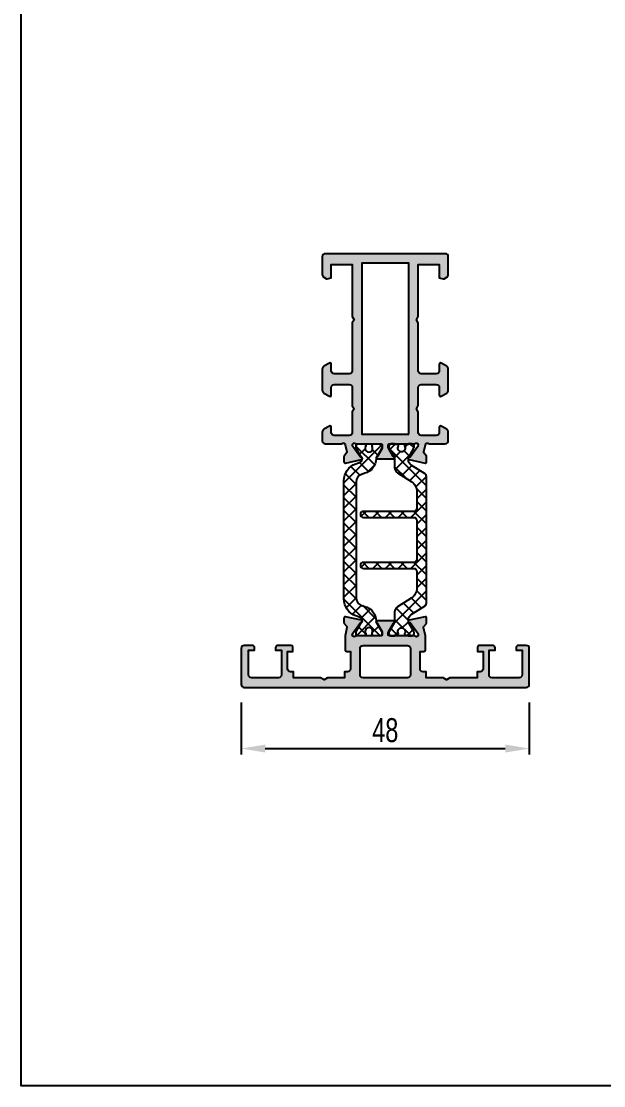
# Model space of a CAD drawing. Header units: millimetres. Extents: x -157 to 4988, y 4688 to 7765.
# Drawn here: x 2333.8 to 2430.9, y 5348.6 to 5526.1 of the extents above; entities that cross this region are included whole.
import ezdxf

# ---------------------------------------------------------------- set-up
doc = ezdxf.new("R2010")
doc.units = ezdxf.units.MM
doc.header["$LTSCALE"] = 0.2
for name, color, linetype in [('REYNAERS', 7, 'Continuous'), ('RI-DIMENSION', 7, 'Continuous'), ('RI-HATCH-P', 7, 'Continuous'), ('RI-HATCH-PI', 4, 'Continuous'), ('RI-PROFILE', 7, 'Continuous')]:
    doc.layers.add(name, color=color, linetype=linetype)
doc.styles.add('T7', font='arial.ttf', dxfattribs={"width": 0.7})
doc.dimstyles.new('SCHAAL1OP1', dxfattribs={"dimscale": 0, "dimtxt": 2, "dimasz": 2, "dimexe": 0.5, "dimexo": 1.5, "dimgap": 0.5, "dimtad": 1, "dimdec": 1, "dimzin": 9, "dimdsep": 46, "dimtxsty": 'T7', "dimcen": 2.5, "dimclrd": 256, "dimclre": 256, "dimclrt": 256, "dimadec": 1, "dimazin": 2, "dimtfac": 1, "dimtdec": 1, "dimtmove": 0, "dimatfit": 3, "dimfxl": 1, "dimtolj": 1, "dimtzin": 9, "dimlwd": -1, "dimlwe": -1, "dimarcsym": 0})

# ---------------------------------------------------------------- blocks, each defined once
blk = doc.blocks.new('0000868R')
at = {"layer": 'RI-HATCH-PI'}
h = blk.add_hatch(dxfattribs=at)
h.set_pattern_fill('_USER', color=256, scale=1.5, angle=45, style=0, double=1, pattern_type=0)
h.set_pattern_definition([(45, (-42.09515143727123, -124.3601148379411), (-1.060660171779821, 1.060660171779821), []), (135, (-42.09515143727123, -124.3601148379411), (-1.060660171779821, -1.060660171779821), [])])
edge = h.paths.add_edge_path()
edge.add_arc((4.183202925604512, 12.75330212208414), 0.5000000000000071, -89.99999999999602, 0, ccw=False)
edge.add_line((4.183202925604547, 12.25330212208414), (-4.224997074396171, 12.25330212208365))
edge.add_arc((-4.22499707439615, 11.75330212208365), 0.5, 90.00000000000244, 270.0000000000024)
edge.add_line((-4.224997074396128, 11.25330212208365), (4.18320292560459, 11.25330212208408))
edge.add_arc((4.183202925604633, 10.75330212208408), 0.4999999999999892, 0, 90.00000000000489, ccw=False)
edge.add_line((4.683202925604618, 10.75330212208408), (4.683202925604476, 7.951241797368738))
edge.add_arc((2.683202925604476, 7.951241797368823), 2, 301.99999999999886, 359.99999999999756, ccw=False)
edge.add_line((3.743041454070848, 6.255145605055958), (1.445083661371115, 4.819222208416761))
edge.add_arc((1.975002925604329, 3.971174112260314), 1.000000000000022, 121.9999999999998, 180)
edge.add_line((0.9750029256043078, 3.971174112260314), (0.9750029256042865, 2.385832991437269))
edge.add_arc((0.675002925604339, 2.385832991437283), 0.2999999999999474, 330.00000000000256, 359.9999999999973, ccw=False)
edge.add_line((0.9348105467396337, 2.23583299143732), (0.05179784484751337, 0.7064101280312514))
edge.add_arc((0.2250029256044002, 0.6064101280312428), 0.2000000000000028, 149.9999999999977, 179.9999999999959)
edge.add_line((0.02500292560439732, 0.606410128031257), (0.02500292560443285, 0.3999999665174983))
edge.add_arc((0.4250029256044101, 0.3999999665174983), 0.3999999999999773, 180, 270.0000000000061)
edge.add_line((0.4250029256044527, -3.348247901158174e-08), (0.9250029256043533, -3.34824363790176e-08))
edge.add_arc((0.9250029256044527, 0.09999996651755794), 0.09999999999999415, 269.999999999943, 360)
edge.add_line((1.025002925604447, 0.09999996651755794), (1.400002925604454, 0.09999996651755794))
edge.add_arc((1.400002925604426, 0.299999966517575), 0.2000000000000171, 270.0000000000081, 360.000000000004)
edge.add_line((1.600002925604443, 0.2999999665175892), (1.600002925604429, 0.4118062350558347))
edge.add_arc((1.400002925604333, 0.4118062350558489), 0.2000000000000952, 359.999999999996, 385.0078332346868)
edge.add_arc((2.125002925604406, 0.7499999665176489), 0.6000000000000065, 90.00000000000472, 205.0078332346888, ccw=False)
edge.add_arc((2.125002925604392, 0.7499999665176347), 0.6000000000000267, -25.00783323468329, 90.00000000000341, ccw=False)
edge.add_arc((2.850002925604464, 0.41180623505592), 0.2000000000000381, 154.9921667653191, 179.9999999999959)
edge.add_line((2.650002925604426, 0.4118062350559342), (2.65000292560444, 0.2999999665176603))
edge.add_arc((2.850002925604436, 0.2999999665176745), 0.1999999999999957, 180.0000000000041, 270.0000000000061)
edge.add_line((2.850002925604457, 0.09999996651767162), (3.225002925604457, 0.09999996651772847))
edge.add_arc((3.325002925604466, 0.09999996651772847), 0.1000000000000085, 180, 270)
edge.add_line((3.325002925604466, -3.348228005961573e-08), (3.825002925604466, -3.348228005961573e-08))
edge.add_arc((3.825002925604387, 0.399999966517754), 0.4000000000000377, 270.0000000000112, 360.000000000004)
edge.add_line((4.225002925604429, 0.3999999665177825), (4.225002925604414, 0.6064101280315555))
edge.add_arc((4.025002925604461, 0.606410128031527), 0.1999999999999531, 8.142219984548513e-12, 30.00000000001494)
edge.add_line((4.198208006361284, 0.7064101280315498), (3.315195304468972, 2.235832991437036))
edge.add_arc((3.575002925604245, 2.385832991437056), 0.299999999999962, 179.9999999999973, 210.0000000000088, ccw=False)
edge.add_line((3.275002925604284, 2.38583299143707), (3.275002925604255, 2.696263293918918))
edge.add_arc((4.275002925604234, 2.696263293918889), 0.9999999999999787, 121.99999999999889, 179.9999999999984, ccw=False)
edge.add_line((3.745083661371055, 3.544311390075308), (6.048162557721042, 4.983434807433582))
edge.add_arc((5.783202925604449, 5.407458855511777), 0.4999999999999914, 302.0000000000002, 360)
edge.add_line((6.283202925604442, 5.407458855511777), (6.283202925604684, 26.59235736146468))
edge.add_arc((5.783202925604698, 26.59235736146468), 0.4999999999999858, 0, 58.00000000000052)
edge.add_line((6.048162557721284, 27.01638140954287), (3.745083661371325, 28.45550482690115))
edge.add_arc((4.275002925604554, 29.30355292305757), 1.000000000000014, 179.9999999999984, 237.99999999999858, ccw=False)
edge.add_line((3.275002925604539, 29.30355292305759), (3.275002925604568, 29.61398322553944))
edge.add_arc((3.575002925604537, 29.61398322553941), 0.2999999999999687, 149.9999999999834, 179.9999999999946, ccw=False)
edge.add_line((3.31519530446927, 29.76398322553948), (3.625002925604633, 30.3005857659177))
edge.add_line((3.625002925604633, 30.3005857659177), (4.198208006361611, 31.29340608894498))
edge.add_arc((4.025002925604731, 31.39340608894497), 0.1999999999999959, 330.0000000000002, 360.0000000000081)
edge.add_line((4.225002925604727, 31.393406088945), (4.225002925604755, 31.59981625045876))
edge.add_arc((3.825002925604757, 31.59981625045873), 0.3999999999999986, 4.071109992273316e-12, 89.99999999999491)
edge.add_line((3.825002925604792, 31.99981625045874), (3.325002925604792, 31.99981625045879))
edge.add_arc((3.325002925604778, 31.89981625045883), 0.0999999999999801, 89.99999999999186, 180)
edge.add_line((3.225002925604798, 31.89981625045883), (2.850002925604784, 31.89981625045885))
edge.add_arc((2.850002925604763, 31.69981625045887), 0.1999999999999957, 89.99999999999389, 180)
edge.add_line((2.650002925604767, 31.69981625045887), (2.650002925604753, 31.58800998192061))
edge.add_arc((2.850002925604755, 31.58800998192064), 0.2000000000000028, 180.0000000000082, 205.0078332346852)
edge.add_arc((2.125002925604711, 31.24981625045893), 0.6000000000000263, -90.00000000000398, 25.007833234681925, ccw=False)
edge.add_arc((2.12500292560474, 31.24981625045891), 0.6000000000000046, 154.9921667653085, 269.99999999999324, ccw=False)
edge.add_arc((1.400002925604731, 31.58800998192069), 0.2000000000000239, 334.9921667653174, 360.0000000000081)
edge.add_line((1.600002925604755, 31.58800998192072), (1.60000292560477, 31.69981625045898))
edge.add_arc((1.400002925604774, 31.69981625045898), 0.1999999999999957, 0, 89.99999999999594)
edge.add_line((1.400002925604788, 31.89981625045897), (1.025002925604781, 31.89981625045903))
edge.add_arc((0.9250029256048364, 31.899816250459), 0.09999999999994458, 1.628443996910223e-11, 90.0000000000814)
edge.add_line((0.9250029256046943, 31.99981625045893), (0.4250029256047938, 31.99981625045905))
edge.add_arc((0.4250029256047299, 31.59981625045907), 0.3999999999999772, 89.99999999999085, 179.9999999999959)
edge.add_line((0.02500292560475259, 31.5998162504591), (0.02500292560472417, 31.39340608894534))
edge.add_arc((0.2250029256047767, 31.39340608894531), 0.2000000000000526, 179.9999999999919, 209.9999999999906)
edge.add_line((0.05179784484783312, 31.29340608894532), (0.9348105467399108, 29.76398322553922))
edge.add_arc((0.6750029256045664, 29.61398322553924), 0.3000000000000045, 0, 29.99999999999511, ccw=False)
edge.add_line((0.9750029256045707, 29.61398322553924), (0.9750029256045778, 28.02864210471614))
edge.add_arc((1.975002925604485, 28.02864210471617), 0.9999999999999076, 180.0000000000016, 238.0000000000021)
edge.add_line((1.445083661371363, 27.18059400855981), (3.743041454071033, 25.74467061192055))
edge.add_arc((2.683202925604618, 24.04857441960769), 2.000000000000013, -7.958078640513122e-13, 58.000000000000114, ccw=False)
edge.add_line((4.683202925604633, 24.04857441960766), (4.683202925604618, 21.24936269339801))
edge.add_arc((4.183202925604618, 21.24936269339801), 0.5, -89.99999999999682, 0, ccw=False)
edge.add_line((4.183202925604647, 20.74936269339801), (-4.224997074396086, 20.74936269339759))
edge.add_arc((-4.224997074396065, 20.24936269339759), 0.5, 90.00000000000244, 270.0000000000032)
edge.add_line((-4.224997074396036, 19.74936269339759), (4.183202925604675, 19.74936269339801))
edge.add_arc((4.183202925604711, 19.24936269339801), 0.4999999999999941, 0, 90.00000000000409, ccw=False)
edge.add_line((4.683202925604704, 19.24936269339801), (4.683202925604519, 12.75330212208414))
at = {"layer": 'RI-PROFILE'}
blk.add_lwpolyline([(4.683202925604519, 12.75330212208414, -0.4142135623730716), (4.183202925604547, 12.25330212208414), (-4.224997074396171, 12.25330212208365, 0.9999999999999963), (-4.224997074396128, 11.25330212208365), (4.18320292560459, 11.25330212208408, -0.4142135623731243), (4.683202925604618, 10.75330212208408), (4.683202925604476, 7.951241797368738, -0.2586175843558832), (3.743041454070848, 6.255145605055958), (1.445083661371115, 4.819222208416761, 0.2586175843558911), (0.9750029256043078, 3.971174112260314), (0.9750029256042865, 2.385832991437269, -0.1316524975873713), (0.9348105467396337, 2.23583299143732), (0.05179784484751337, 0.7064101280312514, 0.1316524975873879), (0.02500292560439732, 0.606410128031257), (0.02500292560443285, 0.3999999665174983, 0.4142135623731221), (0.4250029256044527, -3.348247901158174e-08), (0.9250029256043533, -3.34824363790176e-08, 0.4142135623733874), (1.025002925604447, 0.09999996651755794), (1.400002925604454, 0.09999996651755794, 0.4142135623730742), (1.600002925604443, 0.2999999665175892), (1.600002925604429, 0.4118062350558347, 0.109552400694139), (1.581252925604417, 0.4963546679213238, -0.5486632536580998), (2.125002925604356, 1.349999966517657, -0.5486632536581095), (2.668752925604423, 0.4963546679213522, 0.1095524006940769), (2.650002925604426, 0.4118062350559342), (2.65000292560444, 0.2999999665176603, 0.4142135623731159), (2.850002925604457, 0.09999996651767162), (3.225002925604457, 0.09999996651772847, 0.414213562373095), (3.325002925604466, -3.348228005961573e-08), (3.825002925604466, -3.348228005961573e-08, 0.4142135623730586), (4.225002925604429, 0.3999999665177825), (4.225002925604414, 0.6064101280315555, 0.1316524975874282), (4.198208006361284, 0.7064101280315498), (3.315195304468972, 2.235832991437036, -0.1316524975874454), (3.275002925604284, 2.38583299143707), (3.275002925604255, 2.696263293918918, -0.2586175843558879), (3.745083661371055, 3.544311390075308), (6.048162557721042, 4.983434807433582, 0.2586175843558874), (6.283202925604442, 5.407458855511777), (6.283202925604684, 26.59235736146468, 0.2586175843558911), (6.048162557721284, 27.01638140954287), (3.745083661371325, 28.45550482690115, -0.2586175843558903), (3.275002925604539, 29.30355292305759), (3.275002925604568, 29.61398322553944, -0.1316524975874453), (3.31519530446927, 29.76398322553948), (3.625002925604633, 30.3005857659177), (4.198208006361611, 31.29340608894498, 0.1316524975874282), (4.225002925604727, 31.393406088945), (4.225002925604755, 31.59981625045876, 0.4142135623730586), (3.825002925604792, 31.99981625045874), (3.325002925604792, 31.99981625045879, 0.414213562373095), (3.225002925604798, 31.89981625045883), (2.850002925604784, 31.89981625045885, 0.4142135623731159), (2.650002925604767, 31.69981625045887), (2.650002925604753, 31.58800998192061, 0.1095524006940769), (2.66875292560475, 31.5034615490552, -0.548663253658111), (2.125002925604669, 30.64981625045891, -0.5486632536580986), (1.581252925604758, 31.50346154905526, 0.109552400694139), (1.600002925604755, 31.58800998192072), (1.60000292560477, 31.69981625045898, 0.4142135623730742), (1.400002925604788, 31.89981625045897), (1.025002925604781, 31.89981625045903, 0.4142135623733874), (0.9250029256046943, 31.99981625045893), (0.4250029256047938, 31.99981625045905, 0.4142135623731211), (0.02500292560475259, 31.5998162504591), (0.02500292560472417, 31.39340608894534, 0.131652497587388), (0.05179784484783312, 31.29340608894532), (0.9348105467399108, 29.76398322553922, -0.1316524975873717), (0.9750029256045707, 29.61398322553924), (0.9750029256045778, 28.02864210471614, 0.258617584355891), (1.445083661371363, 27.18059400855981), (3.743041454071033, 25.74467061192055, -0.2586175843558948), (4.683202925604633, 24.04857441960766), (4.683202925604618, 21.24936269339801, -0.414213562373078), (4.183202925604647, 20.74936269339801), (-4.224997074396086, 20.74936269339759, 1.000000000000004), (-4.224997074396036, 19.74936269339759), (4.183202925604675, 19.74936269339801, -0.4142135623731186), (4.683202925604704, 19.24936269339801)], format="xyb", close=True, dxfattribs=at)
blk = doc.blocks.new('0000891L')
at = {"layer": 'RI-HATCH-PI'}
h = blk.add_hatch(dxfattribs=at)
h.set_pattern_fill('_U', color=256, scale=1.5, angle=45, style=0, double=1, pattern_type=0)
h.set_pattern_definition([(45, (-4.344103954132973, -122.700011714492), (-1.060660171779821, 1.060660171779821), []), (135, (-4.344103954132973, -122.700011714492), (-1.060660171779821, -1.060660171779821), [])])
edge = h.paths.add_edge_path()
edge.add_arc((-2.125002925604407, 0.7499999665176205), 0.6200015972902708, 327.8617234689021, 572.1366176866045)
edge.add_line((-2.6500092, 0.4201963999999947), (-2.650003000573364, 0.2446906980990491))
edge.add_arc((-2.850003000573349, 0.2446906980990349), 0.1999999999999849, -79.96529075587108, 3.979039320256561e-12, ccw=False)
edge.add_line((-2.815154053965714, 0.04775022252245265), (-3.085003000573402, 1.4210854715202e-14))
edge.add_line((-3.085003000573402, 1.4210854715202e-14), (-3.95001220000004, -1.4210854715202e-14))
edge.add_arc((-3.950004824124759, 0.2999951758865649), 0.2999951759772531, 179.9985056803707, 269.998591288935, ccw=False)
edge.add_line((-4.24999999999998, 0.3000030000000322), (-4.249999999999955, 0.6863402000000036))
edge.add_arc((-4.050004958161635, 0.6863332276484613), 0.1999950419598573, 149.9999168448335, 179.9980025188984, ccw=False)
edge.add_line((-4.223205600000075, 0.7863310000000325), (-3.324848857406438, 2.342392257478437))
edge.add_arc((-3.757865854170197, 2.592384818395189), 0.500000000000022, 330.0009843266919, 429.9993433884356)
edge.add_line((-3.586850398064031, 3.062229168976131), (-4.30928460326195, 3.325183091814225))
edge.add_arc((-3.283191866625141, 6.144249195299764), 2.999999999999993, 180.0582478911791, 249.9993433884384, ccw=False)
edge.add_line((-6.283190316358607, 6.141199343374851), (-6.283190316358606, 25.85861694056653))
edge.add_arc((-3.283191866625147, 25.85556708864159), 2.999999999999988, 110.00065661156151, 179.9417521088203, ccw=False)
edge.add_line((-4.309284603261951, 28.67463319212713), (-3.586850398064031, 28.93758711496535))
edge.add_arc((-3.757865854170161, 29.40743146554625), 0.4999999999999751, 290.0006566115621, 389.999015673306)
edge.add_line((-3.324848857406415, 29.65742402646298), (-4.223205600000097, 31.21348528394132))
edge.add_arc((-4.050004958161613, 31.31348305629287), 0.1999950419598791, 180.0019974810854, 210.0000831551533, ccw=False)
edge.add_line((-4.249999999999955, 31.31347608394138), (-4.24999999999998, 31.6998132839414))
edge.add_arc((-3.950004824124821, 31.69982110805488), 0.299995175977188, 90.0014087110531, 180.001494319632, ccw=False)
edge.add_line((-3.95001220000004, 31.9998162839414), (-3.085002925604413, 31.99981628394151))
edge.add_line((-3.085002925604413, 31.99981628394151), (-2.815153978996732, 31.95206606141907))
edge.add_arc((-2.850002925604394, 31.75512558584246), 0.2000000000000131, -8.071765478234738e-12, 79.96529075586488, ccw=False)
edge.add_line((-2.65000292560438, 31.75512558584244), (-2.650009199999979, 31.57961988394139))
edge.add_arc((-2.12500285063542, 31.24463752474485), 0.6227719067571884, 147.459928830018, 392.5417300144723)
edge.add_line((-1.600006200000032, 31.57963508394134), (-1.600002925604424, 31.75530239750309))
edge.add_arc((-1.400002925604447, 31.75530239750309), 0.1999999999999771, 99.9982949165584, 180, ccw=False)
edge.add_line((-1.434726699680623, 31.95226498154862), (-1.165002925604397, 31.99981628394134))
edge.add_line((-1.165002925604397, 31.99981628394134), (-0.3000030000000615, 31.9998162839414))
edge.add_arc((-0.3000027758753854, 31.69981350806601), 0.3000027758754682, -4.280425321212533e-05, 90.00004280426401, ccw=False)
edge.add_line((-8.881784197001252e-16, 31.6998132839414), (-8.881784197001252e-16, 31.31347608394138))
edge.add_arc((-0.2000205836409288, 31.31344816985113), 0.2000205855887185, -29.989413862028982, 0.007995974819095863, ccw=False)
edge.add_line((-0.02677920000005418, 31.21346988394139), (-0.9031524000000237, 29.69554088394135))
edge.add_arc((-0.7299792969696508, 29.5954277694229), 0.2000288961919064, 149.9673607559334, 178.9946345123205)
edge.add_line((-0.9299774000000331, 29.59893748394136), (-0.9299774000000314, 29.51306880485917))
edge.add_arc((-3.429977399999977, 29.51306880485917), 2.499999999999945, -75.20666239188859, 0, ccw=False)
edge.add_line((-2.79164406666671, 27.09593609117643), (-3.458443258559716, 26.85327916786575))
edge.add_arc((-3.030977399999987, 25.6786418026479), 1.250000000000053, 109.9971064677471, 180)
edge.add_line((-4.28097740000003, 25.6786418026479), (-4.280977400000077, 6.315995688615075))
edge.add_arc((-3.030977399999654, 6.315995688614848), 1.250000000000422, 179.9999999999896, 250.0028935322428)
edge.add_line((-3.458443258559715, 5.14135832339673), (-2.79164406666671, 4.903880192765058))
edge.add_arc((-3.42997740000004, 2.486747479082254), 2.500000000000007, -1.3073986337985843e-12, 75.20666239188762, ccw=False)
edge.add_line((-0.929977400000034, 2.486747479082197), (-0.9299774000000314, 2.400878800000001))
edge.add_arc((-0.729979296969685, 2.404388514518459), 0.2000288961918705, 181.0053654876796, 210.0326392440678)
edge.add_line((-0.9031524000000246, 2.304275400000023), (-0.02677920000005773, 0.7863463999999851))
edge.add_arc((-0.2000205836412805, 0.6863681140901434), 0.2000205855890723, -0.007995974786524584, 29.989413862003914, ccw=False)
edge.add_line((8.881784197001252e-16, 0.6863402000000036), (-8.881784197001252e-16, 0.3000030000000322))
edge.add_arc((-0.3000027758753037, 0.300002775875285), 0.3000027758753865, -90.0000428042797, 4.280427759795202e-05, ccw=False)
edge.add_line((-0.3000030000000615, -1.4210854715202e-14), (-1.165003000573379, 1.4210854715202e-14))
edge.add_line((-1.165003000573379, 1.4210854715202e-14), (-1.434726774649605, 0.04755130239273342))
edge.add_arc((-1.400003000573419, 0.2445138864382983), 0.2000000000000006, 180.0000000000041, 260.00170508344013, ccw=False)
edge.add_line((-1.60000300057342, 0.2445138864382841), (-1.600006200000053, 0.420181200000016))
at = {"layer": 'RI-PROFILE'}
blk.add_lwpolyline([(-1.600006200000053, 0.420181200000016, 1.809161999999944), (-2.6500092, 0.4201963999999947), (-2.650003000573364, 0.2446906980990491, -0.3637987331448383), (-2.815154053965713, 0.04775022252245265), (-3.085003000573402, 1.4210854715202e-14), (-3.95001220000004, -1.4210854715202e-14, -0.4142139999999677), (-4.24999999999998, 0.3000030000000322), (-4.249999999999955, 0.6863402000000036, -0.1316439999998152), (-4.223205600000076, 0.7863310000000325), (-3.324848857406438, 2.342392257478437, 0.4662989413617887), (-3.586850398064032, 3.062229168976131), (-4.30928460326195, 3.325183091814225, -0.3150162412391516), (-6.283190316358606, 6.141199343374851), (-6.283190316358606, 25.85861694056653, -0.3150162412391486), (-4.309284603261951, 28.67463319212713), (-3.586850398064031, 28.93758711496535, 0.4662989413617659), (-3.324848857406409, 29.65742402646298), (-4.223205600000097, 31.21348528394132, -0.1316439999998261), (-4.249999999999955, 31.31347608394138), (-4.24999999999998, 31.6998132839414, -0.4142140000000059), (-3.95001220000004, 31.9998162839414), (-3.085002925604413, 31.99981628394151), (-2.815153978996732, 31.95206606141907, -0.3637987331448496), (-2.65000292560438, 31.75512558584244), (-2.650009199999979, 31.57961988394139, 1.82430310368352), (-1.600006200000032, 31.57963508394134), (-1.600002925604424, 31.75530239750309, -0.3639786597055668), (-1.434726699680624, 31.95226498154862), (-1.165002925604397, 31.99981628394134), (-0.3000030000000615, 31.9998162839414, -0.4142139999997096), (-8.881784197001252e-16, 31.6998132839414), (-8.881784197001252e-16, 31.31347608394138, -0.1316410000000265), (-0.02677920000005685, 31.21346988394139), (-0.9031524000000237, 29.69554088394135, 0.1273370000001152), (-0.9299774000000331, 29.59893748394136), (-0.9299774000000314, 29.51306880485917, -0.3404602080228602), (-2.791644066666708, 27.09593609117643), (-3.458443258559716, 26.85327916786575, 0.3153126694850613), (-4.28097740000003, 25.6786418026479), (-4.280977400000077, 6.315995688615075, 0.3153126694850636), (-3.458443258559716, 5.14135832339673), (-2.79164406666671, 4.903880192765058, -0.3404602080228585), (-0.929977400000034, 2.486747479082197), (-0.9299774000000314, 2.400878800000001, 0.1273370000000831), (-0.9031524000000246, 2.304275400000023), (-0.02677920000005773, 0.7863463999999851, -0.1316409999997588), (8.881784197001252e-16, 0.6863402000000036), (-8.881784197001252e-16, 0.3000030000000322, -0.4142139999999094), (-0.3000030000000615, 0), (-1.165003000573379, 1.4210854715202e-14), (-1.434726774649605, 0.04755130239273342, -0.3639786597054817), (-1.60000300057342, 0.2445138864382841)], format="xyb", close=True, dxfattribs=at)
blk = doc.blocks.new('4I30213')
at = {"layer": 'RI-PROFILE'}
blk.add_lwpolyline([(1.026795474440512, -0.7164101903217741, -0.1316524975736402), (1.000000662707741, -0.6164101615123698), (1.000001110393889, -0.1999999907119516, -0.4142135623889534), (1.200001316116747, -2.150217213170436e-07), (5.440193704277696, -4.773689290971106e-06, -0.7673269879573141), (6.000001164146504, -0.1500053755270372), (5.937941134705845, -0.3978289475488808, -0.08089726198598711), (5.909503225187102, -0.4554951671726784), (4.63524058154632, -2.241941444553966, 1.238312160148155), (4.47212114135538, -2.597326979982775), (7.151408057449991, -3.191313611058156, 0.4796141994128831), (7.39710645491629, -2.999120162001425), (7.397107351864172, -2.164833985290336, 0.1726182030107375), (7.352432601958405, -2.038394414191551), (6.941274416997878, -1.512134769630286, -0.2446984432289712), (6.90761581177366, -1.330528097433906), (7.200001862966012, -0.150000213607548, -0.7673269879809682), (7.759809484101417, -2.136088212978393e-07), (10.49999436381392, -2.150226308117453e-07, 0.4142135623729452), (10.9999943638138, 0.4999997849774829), (10.9999943638138, 1.991709408112222, 0.267949192431173), (10.74999436381369, 2.424722110004488), (9.79999436381376, 2.973204865734253, 0.5773502691893067), (9.499994363813919, 2.799999784977324), (9.499994363813805, 1.899999784977915, -0.414213562373095), (8.999994363813805, 1.399999784977915), (6.499994363813805, 1.399999784977915, -0.414213562373095), (5.999994363813805, 1.899999784977915), (6.000002811614188, 5.324573973948979), (5.69664807817832, 5.849999784975914), (5.99999911997508, 6.3754192018963), (6.000570928442237, 9.400566722188493, -0.4142135623730784), (6.500665428695918, 9.900472204070859), (8.999994363814373, 9.899999784977915, -0.414213562373095), (9.499994363814373, 9.399999784977915), (9.499994363814373, 8.09999978497796, 0.5773502691895654), (9.799994363814328, 7.926794704221031), (10.74999436381426, 8.475277459950796, 0.2679491924311808), (10.99999436381437, 8.908290161843176), (10.99999436381437, 12.49170940811211, 0.2679491924310627), (10.74999436381437, 12.92472211000415), (9.799994363814328, 13.47320486573437, 0.5773502691896948), (9.499994363814373, 13.29999978497755), (9.499994363814373, 12.19999978497741, -0.414213562373095), (8.999994363814373, 11.69999978497741), (6.499994363813919, 11.69999978497741, -0.414213562373095), (5.999994363813919, 12.19999978497741), (5.999994363813919, 20.18038454270719), (5.699994363813737, 20.69999978497764), (5.999994363813919, 21.21961502724809), (5.999994363814373, 29.89999978497746), (9.499994363814373, 29.89999978497746), (9.499994363814373, 27.68633524230665), (10.16997444831508, 27.50681461971941, 0.1989123673799124), (10.32173825733582, 27.52679470422037), (10.74999436381426, 27.77404848257788, 0.2679491924311789), (10.99999436381437, 28.20706118447026), (10.99999436381437, 31.19999978497764, 0.414213562373095), (10.49999436381437, 31.69999978497764), (-9.499999784978861, 31.69999978497764, 0.414213562373095), (-9.999999784978861, 31.19999978497764), (-9.999999784978861, 28.20706118447026, 0.2679491924310826), (-9.749999784978975, 27.77404848257799), (-9.321743678500532, 27.52679470422083, 0.1989123673804781), (-9.169979869479683, 27.50681461971941), (-8.499999784978861, 27.68633524230665), (-8.499999784978861, 29.89999978497746), (-4.999999784978861, 29.89999978497746), (-4.999999784978861, 21.21961502724809), (-4.699999784978679, 20.69999978497764), (-4.999999784978861, 20.18038454270719), (-4.999999784978861, 12.19999978497741, -0.414213562373095), (-5.499999784978861, 11.69999978497741), (-7.999999784978861, 11.69999978497741, -0.414213562373095), (-8.499999784978861, 12.19999978497741), (-8.499999784978861, 13.29999978497755, 0.5773502691895402), (-8.799999784979043, 13.47320486573437), (-9.749999784978861, 12.92472211000415, 0.2679491924310627), (-9.999999784978861, 12.49170940811211), (-9.999999784978861, 8.908290161842949, 0.2679491924311848), (-9.749999784978748, 8.475277459950568), (-8.799999784978816, 7.926794704220917, 0.5773502691895654), (-8.499999784978861, 8.099999784977733), (-8.499999784978861, 9.399999784977688, -0.414213562373095), (-7.999999784978861, 9.899999784977688), (-5.500670849860406, 9.900472204070631, -0.414213562373095), (-5.000576349606838, 9.400566722188266), (-5.000002349344875, 6.36382353212138), (-4.703346070614096, 5.849999784975914), (-5.000008261373758, 5.336165797896221), (-4.999999784978293, 1.899999784977688, -0.414213562373095), (-5.499999784978293, 1.399999784977688), (-7.999999784978293, 1.399999784977688, -0.414213562373095), (-8.499999784978293, 1.899999784977688), (-8.499999784978407, 2.799999784977096, 0.5773502691893896), (-8.799999784978247, 2.973204865734139), (-9.74999978497818, 2.424722110004261, 0.2679491924311768), (-9.999999784978293, 1.991709408112108), (-9.999999784978293, 0.4999997849772555, 0.4142135623728952), (-9.499999784978407, -2.150228581854208e-07), (-6.759807396405456, -1.31990653073899e-07, -0.7673269879809966), (-6.199999774653413, -0.150000130921633), (-5.90761448635795, -1.330528097433906, -0.2446984432289717), (-5.941273091582396, -1.512134769630286), (-6.352431276542809, -2.038394414191551, 0.172618203010749), (-6.397106026448576, -2.164833985290336), (-6.397105129500694, -2.999120162001425, 0.479614199412831), (-6.151406732034509, -3.191313611058156), (-3.472119815939898, -2.597326979982775, 1.238312160148326), (-3.635239256130724, -2.241941444553966), (-4.909501899771392, -0.4554951671726784, -0.08089726198599058), (-4.937939809290249, -0.3978289475488808), (-4.999999838730908, -0.1500053755270372, -0.767326987957314), (-4.4401923788621, -4.773689290971106e-06), (-0.1999999907011514, -2.150217213170436e-07, -0.4142135623889532), (2.150217071061888e-07, -0.1999999907119516), (6.627078548149257e-07, -0.6164101615123698, -0.1316524975736401), (-0.02679414902491573, -0.7164101903217741), (-0.8256086272140308, -2.100000887622407, 0.9999976386624377), (-0.8256091417057476, -2.50000088762102), (1.825610467121344, -2.50000088762102, 0.9999976386621537), (1.825609952629513, -2.100000887622521)], format="xyb", close=True, dxfattribs=at)
blk.add_lwpolyline([(4.400652077134389, 1.599999784977733), (4.400651986998007, 30.09999978497762), (-3.399348013047877, 30.09999978497762), (-3.399334706763405, 1.599999784977733)], close=True, dxfattribs=at)
blk = doc.blocks.new('4E30213')
at = {"layer": 'RI-PROFILE'}
blk.add_lwpolyline([(-6.700000175227956, 8.399997914967972), (-6.700000000005616, 7.699978696350119, 0.4142135623734946), (-6.400000000005434, 7.399978696350846), (-5.800000966026687, 7.399978696350846), (-5.800000966066705, 4.499997914856014, -0.4142135623683668), (-6.300000966065795, 3.999997914862835), (-6.800000966073071, 3.999997914861471), (-6.800000966073981, 2.999997914857378), (-9.622000757990811, 2.999997914857378), (-10.20000000004018, 2.666289896868367), (-10.77799924209047, 2.999997914857378), (-15.30000000004146, 2.99999791485283), (-15.30000000004237, 3.99999791485283), (-15.80000000003509, 3.999997914851011, -0.4142135623773572), (-16.30000000003691, 4.499997914856923), (-16.30000000000417, 7.399997914950692), (-15.40000000000362, 7.399997914950692), (-15.40000000000362, 8.09999791495051, 0.414213562373539), (-15.7000000000038, 8.399997914950692), (-17.90000000000362, 8.399997914950692, 0.4142135623732615), (-18.30000000000417, 7.999997914950601), (-18.30000000000417, 7.599997914949146), (-17.30000000000417, 7.59999791495051), (-17.30000000000417, 3.499997914950601, -0.414213562373095), (-17.80000000000417, 2.999997914950601), (-22.30000000000417, 2.999997914850557, -0.414213562373095), (-22.80000000000417, 3.499997914850557), (-22.79999999999507, 7.59999791495051), (-21.80000000000235, 7.599997914945963), (-21.79999999999507, 7.999997914949237, 0.414213562381919), (-22.20000000000199, 8.399997914946145), (-23.49999999999489, 8.399997914950692, 0.414213562369632), (-23.99999999999489, 7.899997914947964), (-24.00000018840218, 1.899999999999128, 0.414213562373095), (-23.50000018840218, 1.399999999999128), (23.50000018840331, 1.399999999999128, 0.414213562373095), (24.00000018840331, 1.899999999999128), (23.99999999999602, 7.899997914947964, 0.414213562369632), (23.49999999999602, 8.399997914951147), (22.20000000000312, 8.399997914946145, 0.4142135623739275), (21.8000000000053, 7.999997914949237), (21.80000000000348, 7.599997914945963), (22.7999999999962, 7.59999791495051), (22.8000000000053, 3.499997914850557, -0.414213562373095), (22.3000000000053, 2.999997914850557), (17.8000000000053, 2.999997914950601, -0.414213562373095), (17.3000000000053, 3.499997914950601), (17.3000000000053, 7.59999791495051), (18.3000000000053, 7.599997914949146), (18.29999999999711, 7.999997914949237, 0.4142135623679338), (17.90000000000475, 8.399997914950692), (15.70000000000493, 8.399997914950692, 0.4142135623735388), (15.40000000000566, 8.09999791495051), (15.40000000000475, 7.399997914950692), (16.3000000000053, 7.399997914950692), (16.30000000003804, 4.499997914856923, -0.4142135623773572), (15.80000000003622, 3.999997914851011), (15.3000000000435, 3.99999791485283), (15.30000000004259, 2.99999791485283), (10.7779992420916, 2.999997914857378), (10.20000000004131, 2.666289896868367), (9.622000757991941, 2.999997914857378), (6.800000966075118, 2.999997914857378), (6.800000966074208, 3.999997914861471), (6.300000966066932, 3.999997914862835, -0.4142135623683667), (5.800000966067842, 4.499997914856014), (5.800000966027824, 7.399978696350846), (6.400000000006571, 7.399978696350846, 0.4142135623733177), (6.700000000006753, 7.699978696350119), (6.700000175229093, 8.399997914967972), (6.700000175229093, 9.999997130460944), (6.389774871625036, 11.38887509045248, -0.2631925988211026), (6.432364097928826, 11.58112804784509), (6.843428616016922, 12.0379549501385, 0.1852564082009246), (6.894756891128623, 12.17173356658525), (6.894756891128623, 12.99606352047788, 0.4796563285019602), (6.651468968341419, 13.19132272190193), (3.972179399098081, 12.59733852472703, 1.238133787161976), (4.135253351772576, 12.24191906904109), (5.409502389472095, 10.45548780389794, -0.08089726197230464), (5.437940236992858, 10.3978215537008), (5.486891426785064, 10.23770942639016, -0.8925341243876417), (4.940192378863344, 9.999997914967427), (0.699999999999477, 9.999997914967881, -0.414213562372762), (0.4999999999987494, 10.19999791496815), (0.4999999999996589, 10.57351465589403, -0.1316524975873801), (0.5267949192426613, 10.67351465589394), (1.350375412863855, 12.09999791496778, 0.9999999999999999), (1.350375412863855, 12.49999791496787), (1.100044212804846, 12.49999714970902), (-0.4243258982490943, 12.49999629575079), (-1.350375412862718, 12.49999791496787, 0.9999999999999999), (-1.350375412862718, 12.09999791496778), (-0.5267949192415244, 10.67351465589394, -0.1316524975873801), (-0.4999999999985221, 10.57351465589403), (-0.4999999999985221, 10.19999791496815, -0.4142135623720961), (-0.6999999999992497, 9.999997914967881), (-4.940192378863117, 9.999997914967881, -0.8925341243876415), (-5.486891426783018, 10.2377094263897), (-5.437940236991722, 10.3978215537008, -0.08089726197230446), (-5.409502389470958, 10.45548780389794), (-4.135253351771439, 12.24191906904064, 1.238133787161976), (-3.972179399096945, 12.59733852472748), (-6.651468968340282, 13.19132272190193, 0.4796563285019602), (-6.894756891127486, 12.99606352047788), (-6.894756891127486, 12.17173356658525, 0.1852564082009245), (-6.843428616015785, 12.0379549501385), (-6.432364097927689, 11.58112804784463, -0.2631925988211027), (-6.389774871623899, 11.38887509045248), (-6.699998271439995, 10.00000565371232), (-6.69999606320232, 8.399997914967972), (-6.700000000003797, 7.699978696350573, 0.414213562373095), (-6.400000000003615, 7.399978696350392), (-5.800000000004161, 7.399978696350846)], format="xyb", dxfattribs=at)
blk.add_lwpolyline([(3.700000966047909, 2.999999999999037), (-3.700000966046801, 2.999999999999037, -0.414213562373095), (-4.200000966046787, 3.499999999999037), (-4.200000966046787, 7.899997914967518, -0.414213562373095), (-3.700000966046787, 8.399997914967518), (3.700000966047924, 8.399997914967518, -0.414213562373095), (4.200000966047924, 7.899997914967518), (4.200000966047924, 3.499999999999037, -0.414213562373095)], format="xyb", close=True, dxfattribs=at)
blk = doc.blocks.new('4030213B')
for name, p in [('4I30213', (-0.5018584748153785, 40.60000021502327)), ('0000891L', (-0.6018641109954572, 8.599997914969489)), ('0000868R', (0.573132977833982, 8.60018315824026)), ('4E30213', (-0.001864110996173451, -1.399999999999128))]:
    blk.add_blockref(name, p)
blk = doc.blocks.new('4030213')
at = {"layer": 'RI-HATCH-P'}
h = blk.add_hatch(color=256, dxfattribs=at)
h.dxf.hatch_style = 1
edge = h.paths.add_edge_path(flags=16)
edge.add_line((3.696272744056103, 1.599999999999909), (-3.703729188038608, 1.599999999999909))
edge.add_arc((-3.703729188038579, 2.099999999999902), 0.4999999999999929, 179.9999999999992, 269.99999999999835, ccw=False)
edge.add_line((-4.203729188038579, 2.099999999999909), (-4.203729188038579, 6.49999791496839))
edge.add_arc((-3.703729188038579, 6.49999791496839), 0.5, 90, 180, ccw=False)
edge.add_line((-3.703729188038579, 6.99999791496839), (3.696272744056131, 6.99999791496839))
edge.add_arc((3.696272744056131, 6.49999791496839), 0.5, 0, 90, ccw=False)
edge.add_line((4.196272744056131, 6.49999791496839), (4.196272744056131, 2.099999999999909))
edge.add_arc((3.696272744056131, 2.099999999999916), 0.5, 269.99999999999835, 359.9999999999992, ccw=False)
edge = h.paths.add_edge_path()
edge.add_arc((23.49627177799968, 6.499997914947471), 0.5000000000045475, 1.56330623701873e-10, 89.9999999994789)
edge.add_line((23.49627177800423, 6.999997914952019), (22.19627177801132, 6.999997914947016))
edge.add_arc((22.1962717780103, 6.599997914950222), 0.399999999996794, 89.99999999985344, 180.0000000000163)
edge.add_line((21.79627177801351, 6.599997914950109), (21.79627177801169, 6.199997914946834))
edge.add_line((21.79627177801169, 6.199997914946834), (22.79627177800441, 6.199997914951382))
edge.add_line((22.79627177800441, 6.199997914951382), (22.79627177801351, 2.099997914851429))
edge.add_arc((22.29627177801351, 2.099997914851429), 0.5, -90, 0, ccw=False)
edge.add_line((22.29627177801351, 1.599997914851429), (17.79627177801351, 1.599997914951473))
edge.add_arc((17.79627177801351, 2.099997914951473), 0.5, 180, 270, ccw=False)
edge.add_line((17.29627177801351, 2.099997914951473), (17.29627177801351, 6.199997914951382))
edge.add_line((17.29627177801351, 6.199997914951382), (18.29627177801351, 6.199997914950018))
edge.add_line((18.29627177801351, 6.199997914950018), (18.29627177800532, 6.599997914950109))
edge.add_arc((17.89627177800489, 6.599997914951132), 0.400000000000432, 359.9999999998535, 449.9999999988438)
edge.add_line((17.89627177801296, 6.999997914951564), (15.69627177801314, 6.999997914951564))
edge.add_arc((15.69627177801337, 6.699997914952064), 0.2999999999994998, 90.00000000004343, 180.0000000001303)
edge.add_line((15.39627177801387, 6.699997914951382), (15.39627177801296, 5.999997914951564))
edge.add_line((15.39627177801296, 5.999997914951564), (16.29627177801351, 5.999997914951564))
edge.add_line((16.29627177801351, 5.999997914951564), (16.29627177804625, 3.099997914857795))
edge.add_arc((15.79627177804602, 3.099997914852111), 0.5000000000002274, -90.00000000018241, 6.514255801448599e-10, ccw=False)
edge.add_line((15.79627177804443, 2.599997914851883), (15.2962717780517, 2.599997914853702))
edge.add_line((15.2962717780517, 2.599997914853702), (15.29627177805079, 1.599997914853702))
edge.add_line((15.29627177805079, 1.599997914853702), (10.7742710200998, 1.59999791485825))
edge.add_line((10.7742710200998, 1.59999791485825), (10.19627177804952, 1.266289896869239))
edge.add_line((10.19627177804952, 1.266289896869239), (9.618272536000148, 1.59999791485825))
edge.add_line((9.618272536000148, 1.59999791485825), (6.796272744083325, 1.59999791485825))
edge.add_line((6.796272744083325, 1.59999791485825), (6.796272744082415, 2.599997914862342))
edge.add_line((6.796272744082415, 2.599997914862342), (6.296272744075139, 2.599997914863707))
edge.add_arc((6.296272744076219, 3.099997914863877), 0.5000000000001705, 180.0000000008012, 269.99999999987625, ccw=False)
edge.add_line((5.796272744076049, 3.099997914856885), (5.796272744036031, 5.999978696351718))
edge.add_line((5.796272744036031, 5.999978696351718), (6.396271778014778, 5.999978696351718))
edge.add_arc((6.396271778015347, 6.299978696351332), 0.2999999999996135, 269.9999999998915, 359.9999999999349)
edge.add_line((6.69627177801496, 6.299978696350991), (6.6962719532373, 6.999997914968844))
edge.add_line((6.6962719532373, 6.999997914968844), (6.6962719532373, 8.599997130461816))
edge.add_line((6.6962719532373, 8.599997130461816), (6.386046649633244, 9.988875090453348))
edge.add_arc((6.577307600826401, 10.04734943139823), 0.2000000000006238, 138.0183102563595, 197.000000000045, ccw=False)
edge.add_line((6.428635875937033, 10.18112804784596), (6.83970039402513, 10.63795495013937))
edge.add_arc((6.691028669137097, 10.77173356658725), 0.1999999999997182, 318.0183102560694, 359.9999999996758)
edge.add_line((6.89102866913683, 10.77173356658612), (6.89102866913683, 11.59606352047875))
edge.add_arc((6.69102866913704, 11.59606352047897), 0.1999999999998039, 359.9999999999379, 462.4999999999478)
edge.add_line((6.647740746349626, 11.7913227219028), (3.968451177106289, 11.1973385247279))
edge.add_arc((4.011739099894669, 11.00207932330241), 0.2000000000016266, 102.5000000001196, 306.793313606851)
edge.add_line((4.131525129780783, 10.84191906904196), (5.405774167480303, 9.055487803898814))
edge.add_arc((5.242951063810068, 8.939347212758554), 0.1999999999980425, 16.999999999742613, 35.49999999972158, ccw=False)
edge.add_line((5.434212015001066, 8.99782155370167), (5.483163204793271, 8.83770942639103))
edge.add_arc((5.19627177800399, 8.749997914974085), 0.3000000000003913, -149.9999999987661, 17.000000000001876, ccw=False)
edge.add_line((4.936464156871551, 8.599997914968295), (0.6962717780076844, 8.599997914968753))
edge.add_arc((0.6962717780075707, 8.799997914969367), 0.2000000000006139, 180.0000000000977, 270.00000000003257, ccw=False)
edge.add_line((0.4962717780069568, 8.799997914969026), (0.4962717780078663, 9.173514655894905))
edge.add_arc((0.6962717780076559, 9.173514655895058), 0.1999999999998039, 150.0000000000481, 180.0000000000437, ccw=False)
edge.add_line((0.5230666972508686, 9.273514655894814), (1.346647190872062, 10.69999791496865))
edge.add_arc((1.346647190872062, 10.89999791496869), 0.2000000000000455, 270, 450)
edge.add_line((1.346647190872062, 11.09999791496874), (1.096315990813054, 11.09999714970989))
edge.add_line((1.096315990813054, 11.09999714970989), (-0.428054120240887, 11.09999629575167))
edge.add_line((-0.428054120240887, 11.09999629575167), (-1.354103634854511, 11.09999791496874))
edge.add_arc((-1.354103634854511, 10.89999791496869), 0.2000000000000455, 90, 270)
edge.add_line((-1.354103634854511, 10.69999791496865), (-0.5305231412333171, 9.273514655894814))
edge.add_arc((-0.7037282219901044, 9.173514655895058), 0.1999999999998035, -4.382627594168298e-11, 29.99999999995191, ccw=False)
edge.add_line((-0.5037282219903148, 9.173514655894905), (-0.5037282219903148, 8.799997914969026))
edge.add_arc((-0.703728221991156, 8.799997914969595), 0.2000000000008413, 270.00000000003257, 359.99999999983714, ccw=False)
edge.add_line((-0.7037282219910423, 8.599997914968753), (-4.943920600854909, 8.599997914968753))
edge.add_arc((-5.203728221986495, 8.749997914973981), 0.29999999999937, 163.0000000000074, 329.9999999987775, ccw=False)
edge.add_line((-5.49061964877481, 8.83770942639058), (-5.441668458983514, 8.99782155370167))
edge.add_arc((-5.250407507792517, 8.939347212758554), 0.1999999999980424, 144.5000000002784, 163.0000000002574, ccw=False)
edge.add_line((-5.413230611462751, 9.055487803898814), (-4.138981573763232, 10.84191906904151))
edge.add_arc((-4.019195543877004, 11.00207932330241), 0.2000000000020453, 233.2066863932033, 437.4999999999362)
edge.add_line((-3.975907621088737, 11.19733852472835), (-6.655197190332075, 11.7913227219028))
edge.add_arc((-6.698485113119489, 11.59606352047897), 0.1999999999998033, 77.50000000005232, 180.0000000000621)
edge.add_line((-6.898485113119278, 11.59606352047875), (-6.898485113119278, 10.77173356658612))
edge.add_arc((-6.698485113119546, 10.77173356658725), 0.1999999999997186, 180.0000000003242, 221.9816897439306)
edge.add_line((-6.847156838007578, 10.63795495013937), (-6.436092319919481, 10.1811280478455))
edge.add_arc((-6.584764044808452, 10.047349431398), 0.2000000000001765, -17.000000000015575, 41.98168974366871, ccw=False)
edge.add_line((-6.393503093615692, 9.988875090453348), (-6.703728397219734, 8.599997130459066))
edge.add_line((-6.70372839721972, 8.599997130459066), (-6.703728221997395, 6.299978696350991))
edge.add_arc((-6.403728221997881, 6.299978696351246), 0.2999999999995282, 180.0000000000489, 270.0000000001248)
edge.add_line((-6.403728221997227, 5.999978696351718), (-5.80372918801848, 5.999978696351718))
edge.add_line((-5.80372918801848, 5.999978696351718), (-5.803729188058497, 3.099997914856885))
edge.add_arc((-6.303729188058668, 3.099997914863877), 0.5000000000001705, 270.00000000012375, 359.9999999991988, ccw=False)
edge.add_line((-6.303729188057588, 2.599997914863707), (-6.803729188064864, 2.599997914862342))
edge.add_line((-6.803729188064864, 2.599997914862342), (-6.803729188065773, 1.59999791485825))
edge.add_line((-6.803729188065773, 1.59999791485825), (-9.625728979982597, 1.59999791485825))
edge.add_line((-9.625728979982597, 1.59999791485825), (-10.20372822203198, 1.266289896869239))
edge.add_line((-10.20372822203197, 1.266289896869239), (-10.78172746408225, 1.59999791485825))
edge.add_line((-10.78172746408225, 1.59999791485825), (-15.30372822203324, 1.599997914853702))
edge.add_line((-15.30372822203324, 1.599997914853702), (-15.30372822203415, 2.599997914853702))
edge.add_line((-15.30372822203415, 2.599997914853702), (-15.80372822202688, 2.599997914851883))
edge.add_arc((-15.80372822202847, 3.099997914852111), 0.5000000000002274, 179.9999999993486, 270.00000000018235, ccw=False)
edge.add_line((-16.3037282220287, 3.099997914857795), (-16.30372822199595, 5.999997914951564))
edge.add_line((-16.30372822199595, 5.999997914951564), (-15.40372822199541, 5.999997914951564))
edge.add_line((-15.40372822199541, 5.999997914951564), (-15.40372822199541, 6.699997914951382))
edge.add_arc((-15.70372822199536, 6.699997914951609), 0.2999999999999545, 359.9999999999566, 450.0000000000434)
edge.add_line((-15.70372822199559, 6.999997914951564), (-17.90372822199541, 6.999997914951564))
edge.add_arc((-17.90372822199575, 6.599997914951359), 0.4000000000002046, 89.99999999995114, 179.9999999999837)
edge.add_line((-18.30372822199595, 6.599997914951473), (-18.30372822199595, 6.199997914950018))
edge.add_line((-18.30372822199595, 6.199997914950018), (-17.30372822199595, 6.199997914951382))
edge.add_line((-17.30372822199595, 6.199997914951382), (-17.30372822199595, 2.099997914951473))
edge.add_arc((-17.80372822199595, 2.099997914951473), 0.5, -90, 0, ccw=False)
edge.add_line((-17.80372822199595, 1.599997914951473), (-22.30372822199595, 1.599997914851429))
edge.add_arc((-22.30372822199595, 2.099997914851429), 0.5, 180, 270, ccw=False)
edge.add_line((-22.80372822199595, 2.099997914851429), (-22.80372822198686, 6.199997914951382))
edge.add_line((-22.80372822198686, 6.199997914951382), (-21.80372822199413, 6.199997914946834))
edge.add_line((-21.80372822199413, 6.199997914946834), (-21.80372822198686, 6.599997914950109))
edge.add_arc((-22.20372822198274, 6.599997914951132), 0.3999999999958845, 359.9999999998535, 450.0000000015796)
edge.add_line((-22.20372822199377, 6.999997914947016), (-23.50372822198668, 6.999997914951564))
edge.add_arc((-23.50372822198236, 6.499997914947244), 0.5000000000043201, 90.00000000049505, 179.9999999998176)
edge.add_line((-24.00372822198668, 6.499997914948835), (-24.00372841039396, 0.5))
edge.add_arc((-23.50372841039396, 0.5), 0.5, 180, 270)
edge.add_line((-23.50372841039396, 0), (23.49627196641152, 0))
edge.add_arc((23.49627196641151, 0.5), 0.5, 270, 360)
edge.add_line((23.99627196641151, 0.5), (23.99627177800423, 6.499997914948835))
h.paths.add_polyline_path([(3.896929491323391, 42.200000000001), (3.896929401187009, 70.7000000000009), (-3.903070598858875, 70.7000000000009), (-3.903057292574402, 42.200000000001)], flags=16)
edge = h.paths.add_edge_path()
edge.add_arc((0.6962780769208337, 39.98358983849458), 0.200000000024207, 179.9999384023614, 209.999938399263, ccw=False)
edge.add_line((0.4962780768967434, 39.9835900535109), (0.4962785245828911, 40.40000022431132))
edge.add_arc((0.696278515284007, 40.40000000930042), 0.1999999907012456, 89.99993840080941, 179.9999384039116, ccw=False)
edge.add_line((0.6962787303057496, 40.60000000000155), (4.936471118466699, 40.59999544133398))
edge.add_arc((5.196278578335608, 40.44999516201255), 0.3000000000000712, -6.15960788081793e-05, 149.9999384007981, ccw=False)
edge.add_line((5.496278578335506, 40.44999483949623), (5.434218548894847, 40.20217126747439))
edge.add_arc((5.242957660598904, 40.26064581403016), 0.1999999999666525, 324.49993839930596, 342.9999384024002, ccw=False)
edge.add_line((5.405780639376104, 40.14450504785059), (4.131517995735322, 38.35805877046931))
edge.add_arc((4.011686688237546, 38.19793238993143), 0.2000000000019673, 53.1904870532841, 257.499938406596)
edge.add_line((3.968398555544383, 38.0026732350405), (6.647685471638994, 37.40868660396512))
edge.add_arc((6.693398071632771, 37.60339407089536), 0.2000015986850742, 256.787623219568, 359.2797737206964)
edge.add_line((6.893383869105293, 37.60088005302185), (6.893384766053174, 38.43516622973294))
edge.add_arc((6.693383559165909, 38.43561225553295), 0.2000017042311953, 359.8722240034104, 399.0473454681825)
edge.add_line((6.848710016147407, 38.56160580083172), (6.43755183118688, 39.08786544539299))
edge.add_arc((6.595154114288789, 39.21099757101844), 0.1999999999999527, 162.9999384007743, 217.99993840076, ccw=False)
edge.add_line((6.403893225962662, 39.26947211758937), (6.696279277155014, 40.45000000141572))
edge.add_arc((6.996279277154656, 40.45000000141584), 0.2999999999996561, 29.999999999730676, 180.0000000000217, ccw=False)
edge.add_line((7.25608689829042, 40.60000000141445), (9.99627177800292, 40.60000000000064))
edge.add_arc((9.996271778002665, 41.10000000000077), 0.5000000000001279, 270.0000000000277, 359.9999999999984)
edge.add_line((10.49627177800281, 41.10000000000075), (10.49627177800281, 42.59170962313549))
edge.add_arc((9.996271778002779, 42.59170962313546), 0.5000000000000142, 3.256887993818549e-12, 60.00000000001422)
edge.add_line((10.24627177800269, 43.02472232502776), (9.296271778002762, 43.57320508075752))
edge.add_arc((9.19627177800291, 43.40000000000057), 0.1999999999999868, 60.00000000004671, 179.9999999999919)
edge.add_line((8.99627177800292, 43.4000000000006), (8.996271778002807, 42.50000000000119))
edge.add_arc((8.496271778002807, 42.50000000000119), 0.5, -90, 0, ccw=False)
edge.add_line((8.496271778002807, 42.00000000000119), (5.996271778002807, 42.00000000000119))
edge.add_arc((5.996271778002807, 42.50000000000119), 0.5, 180, 270, ccw=False)
edge.add_line((5.496271778002807, 42.50000000000119), (5.49628022580319, 45.92457418897225))
edge.add_line((5.49628022580319, 45.92457418897225), (5.192925492367323, 46.44999999999919))
edge.add_line((5.192925492367323, 46.44999999999919), (5.496276534164082, 46.97541941691957))
edge.add_line((5.496276534164082, 46.97541941691957), (5.496848342631239, 50.00056693721177))
edge.add_arc((5.99684833369929, 50.00047242802609), 0.5000000000000235, 89.98917004501033, 179.9891700450071, ccw=False)
edge.add_line((5.99694284288492, 50.50047241909413), (8.496271778003376, 50.50000000000119))
edge.add_arc((8.496271778003376, 50.00000000000119), 0.5, 0, 90, ccw=False)
edge.add_line((8.996271778003376, 50.00000000000119), (8.996271778003376, 48.70000000000123))
edge.add_arc((9.196271778003393, 48.70000000000122), 0.2000000000000028, 179.9999999999959, 299.9999999999841)
edge.add_line((9.29627177800333, 48.5267949192443), (10.24627177800326, 49.07527767497407))
edge.add_arc((9.99627177800329, 49.50829037686641), 0.5000000000001016, 299.9999999999914, 360.000000000004)
edge.add_line((10.49627177800338, 49.50829037686645), (10.49627177800338, 53.09170962313538))
edge.add_arc((9.996271778003432, 53.09170962313523), 0.4999999999999432, 1.709866196754981e-11, 60.00000000000388)
edge.add_line((10.24627177800338, 53.52472232502742), (9.29627177800333, 54.07320508075764))
edge.add_arc((9.196271778003336, 53.90000000000082), 0.1999999999999419, 59.99999999998758, 180)
edge.add_line((8.996271778003376, 53.90000000000082), (8.996271778003376, 52.80000000000069))
edge.add_arc((8.496271778003376, 52.80000000000069), 0.5, -90, 0, ccw=False)
edge.add_line((8.496271778003376, 52.30000000000069), (5.996271778002921, 52.30000000000069))
edge.add_arc((5.996271778002921, 52.80000000000069), 0.5, 180, 270, ccw=False)
edge.add_line((5.496271778002921, 52.80000000000069), (5.496271778002921, 60.78038475773047))
edge.add_line((5.496271778002921, 60.78038475773047), (5.196271778002739, 61.30000000000091))
edge.add_line((5.196271778002739, 61.30000000000091), (5.496271778002921, 61.81961524227136))
edge.add_line((5.496271778002921, 61.81961524227136), (5.496271778003376, 70.50000000000074))
edge.add_line((5.496271778003376, 70.50000000000074), (8.996271778003376, 70.50000000000074))
edge.add_line((8.996271778003376, 70.50000000000074), (8.996271778003376, 68.28633545732993))
edge.add_line((8.996271778003376, 68.28633545732993), (9.666251862504083, 68.10681483474269))
edge.add_arc((9.71801567152471, 68.30000000000055), 0.2000000000000718, 254.9999999999731, 300.0000000000284)
edge.add_line((9.818015671524819, 68.12679491924365), (10.24627177800326, 68.37404869760115))
edge.add_arc((9.99627177800329, 68.8070613994935), 0.5000000000001078, 299.999999999991, 360.0000000000032)
edge.add_line((10.49627177800338, 68.80706139949353), (10.49627177800338, 71.80000000000092))
edge.add_arc((9.996271778003376, 71.80000000000092), 0.5, 0, 90)
edge.add_line((9.996271778003376, 72.30000000000092), (-10.00372237078985, 72.30000000000092))
edge.add_arc((-10.00372237078986, 71.80000000000092), 0.5, 90, 180)
edge.add_line((-10.50372237078986, 71.80000000000092), (-10.50372237078986, 68.80706139949353))
edge.add_arc((-10.0037223707898, 68.80706139949345), 0.5000000000000497, 179.9999999999902, 239.9999999999816)
edge.add_line((-10.25372237078997, 68.37404869760127), (-9.825466264311537, 68.1267949192441))
edge.add_arc((-9.725466264310882, 68.30000000000035), 0.1999999999997694, 239.9999999997475, 284.9999999999276)
edge.add_line((-9.67370245529068, 68.10681483474269), (-9.003722370789859, 68.28633545732993))
edge.add_line((-9.003722370789859, 68.28633545732993), (-9.003722370789859, 70.50000000000074))
edge.add_line((-9.003722370789859, 70.50000000000074), (-5.503722370789859, 70.50000000000074))
edge.add_line((-5.503722370789859, 70.50000000000074), (-5.503722370789859, 61.81961524227136))
edge.add_line((-5.503722370789859, 61.81961524227136), (-5.203722370789677, 61.30000000000091))
edge.add_line((-5.203722370789677, 61.30000000000091), (-5.503722370789859, 60.78038475773047))
edge.add_line((-5.503722370789859, 60.78038475773047), (-5.503722370789859, 52.80000000000069))
edge.add_arc((-6.003722370789859, 52.80000000000069), 0.5, -90, 0, ccw=False)
edge.add_line((-6.003722370789859, 52.30000000000069), (-8.503722370789859, 52.30000000000069))
edge.add_arc((-8.503722370789859, 52.80000000000069), 0.5, 180, 270, ccw=False)
edge.add_line((-9.003722370789859, 52.80000000000069), (-9.003722370789859, 53.90000000000082))
edge.add_arc((-9.203722370789933, 53.90000000000071), 0.2000000000000881, 3.256887993817206e-11, 120.0000000000173)
edge.add_line((-9.303722370790041, 54.07320508075764), (-10.25372237078985, 53.52472232502742))
edge.add_arc((-10.00372237078992, 53.09170962313523), 0.4999999999999449, 119.9999999999961, 179.9999999999829)
edge.add_line((-10.50372237078986, 53.09170962313538), (-10.50372237078986, 49.50829037686622))
edge.add_arc((-10.00372237078975, 49.50829037686618), 0.5000000000000995, 179.9999999999951, 240.0000000000082)
edge.add_line((-10.25372237078975, 49.07527767497384), (-9.30372237078982, 48.52679491924419))
edge.add_arc((-9.20372237078982, 48.70000000000105), 0.1999999999999717, 239.9999999999972, 359.9999999999878)
edge.add_line((-9.003722370789859, 48.700000000001), (-9.003722370789859, 50.00000000000096))
edge.add_arc((-8.503722370789859, 50.00000000000096), 0.5, 90, 180, ccw=False)
edge.add_line((-8.503722370789859, 50.50000000000096), (-6.004393435671403, 50.5004724190939))
edge.add_arc((-6.004298926485802, 50.00047242802594), 0.4999999999999524, 0.010829954984785672, 90.01082995498479, ccw=False)
edge.add_line((-5.504298935417836, 50.00056693721154), (-5.503724935155873, 46.96382374714465))
edge.add_line((-5.503724935155873, 46.96382374714465), (-5.207068656425093, 46.44999999999919))
edge.add_line((-5.207068656425093, 46.44999999999919), (-5.503730847184755, 45.93616601291949))
edge.add_line((-5.503730847184755, 45.93616601291949), (-5.503722370789291, 42.50000000000096))
edge.add_arc((-6.003722370789291, 42.50000000000096), 0.5, -90, 0, ccw=False)
edge.add_line((-6.003722370789291, 42.00000000000096), (-8.50372237078929, 42.00000000000096))
edge.add_arc((-8.50372237078929, 42.50000000000096), 0.5, 180, 270, ccw=False)
edge.add_line((-9.00372237078929, 42.50000000000096), (-9.003722370789404, 43.40000000000037))
edge.add_arc((-9.203722370789421, 43.40000000000042), 0.2000000000000028, 359.9999999999857, 479.9999999999447)
edge.add_line((-9.303722370789245, 43.57320508075741), (-10.25372237078917, 43.02472232502753))
edge.add_arc((-10.00372237078938, 42.5917096231353), 0.4999999999999108, 119.9999999999796, 179.999999999991)
edge.add_line((-10.50372237078929, 42.59170962313538), (-10.50372237078929, 41.10000000000053))
edge.add_arc((-10.00372237078912, 41.10000000000058), 0.5000000000001705, 180.0000000000065, 269.9999999999674)
edge.add_line((-10.0037223707894, 40.60000000000041), (-7.263529982216461, 40.60000008303262))
edge.add_arc((-7.003722360629354, 40.45000008348527), 0.3000000001649292, 1.177174908661982e-07, 150.0000001180103, ccw=False)
edge.add_line((-6.703722360464411, 40.45000008410164), (-6.411337072168948, 39.26947211758937))
edge.add_arc((-6.602597960495189, 39.21099757101865), 0.1999999999999971, -37.999938400828114, 17.00006159915779, ccw=False)
edge.add_line((-6.444995677393393, 39.08786544539299), (-6.856153862353807, 38.56160580083172))
edge.add_arc((-6.700827405372308, 38.43561225553296), 0.2000017042311802, 140.9526545318165, 180.1277759965917)
edge.add_line((-6.900828612259573, 38.43516622973294), (-6.900827715311692, 37.60088005302185))
edge.add_arc((-6.700841917839227, 37.60339407089533), 0.2000015986850253, 180.7202262792956, 283.212376780414)
edge.add_line((-6.655129317845507, 37.40868660396512), (-3.975842401750896, 38.0026732350405))
edge.add_arc((-4.019130534444002, 38.19793238993143), 0.2000000000019413, 282.5000615933841, 486.8095129467061)
edge.add_line((-4.138961841941722, 38.35805877046931), (-5.41322448558239, 40.14450504785059))
edge.add_arc((-5.250401506805247, 40.2606458140305), 0.1999999999667965, 197.0000615976916, 215.500061600787, ccw=False)
edge.add_line((-5.441662395101247, 40.20217126747439), (-5.503722424541905, 40.44999483949623))
edge.add_arc((-5.203722424542008, 40.44999516201255), 0.300000000000071, 30.0000615992019, 180.0000615960787, ccw=False)
edge.add_line((-4.943914964673098, 40.59999544133398), (-0.7037225765121491, 40.60000000000155))
edge.add_arc((-0.7037223614904065, 40.40000000930042), 0.1999999907012456, 6.159608841471709e-05, 90.00006159919059, ccw=False)
edge.add_line((-0.5037223707892906, 40.40000022431132), (-0.5037219231031429, 39.9835900535109))
edge.add_arc((-0.7037219231272331, 39.98358983849458), 0.2000000000242058, -29.999938399262987, 6.159763859159284e-05, ccw=False)
edge.add_line((-0.5305167348359134, 39.8835900247015), (-1.329331213025029, 38.49999932740086))
edge.add_arc((-1.329330998002831, 38.29999932740095), 0.200000000000026, 90.00006159932612, 269.9997910096541)
edge.add_line((-1.329331727516745, 38.09999932740225), (1.321887881310346, 38.09999932740225))
edge.add_arc((1.321887151796318, 38.2999993274009), 0.1999999999999762, 270.0002089903786, 449.9999384006738)
edge.add_line((1.321887366818515, 38.49999932740075), (0.523072888629514, 39.8835900247015))
blk.add_blockref('4030213B', (-0.00186411099560857, 0))
blk = doc.blocks.new('*D66')
at = {"layer": 'Defpoints', "color": 0, "transparency": 16777216}
for p in [(2370.529323247397, 5415.518697330318), (2418.529323624202, 5415.518697330318), (2418.529323624202, 5404.832443931277)]:
    blk.add_point(p, dxfattribs=at)
at = {"layer": 'RI-DIMENSION', "color": 7, "transparency": 16777216}
for p, q in [((2370.529323247397, 5412.518697330318), (2370.529323247397, 5403.832443931277)), ((2418.529323624202, 5412.518697330318), (2418.529323624202, 5403.832443931277)), ((2374.529323247397, 5404.832443931277), (2414.529323624202, 5404.832443931277))]:
    blk.add_line(p, q, dxfattribs=at)
for points in [[(2374.529323247397, 5405.499110597944), (2374.529323247397, 5404.16577726461), (2370.529323247397, 5404.832443931277)], [(2414.529323624202, 5405.499110597944), (2414.529323624202, 5404.16577726461), (2418.529323624202, 5404.832443931277)]]:
    blk.add_solid(points, dxfattribs=at)
at = {"layer": 'RI-DIMENSION', "transparency": 16777216, "insert": (2394.5293234358, 5407.874735882164), "char_height": 4, "attachment_point": 5, "style": 'T7'}
blk.add_mtext('\\A1;48', dxfattribs=at)

msp = doc.modelspace()

# ---------------------------------------------------------------- linework, layer by layer
at = {"layer": 'RI-DIMENSION', "color": 7, "flags": 128}
msp.add_lwpolyline([(2333.845237239142, 5530.658333328064), (2722.241077701981, 5530.658333328064), (2722.241077701981, 5348.634123500191), (2333.845237239142, 5348.634123500191)], close=True, dxfattribs=at)

# ---------------------------------------------------------------- block references
at = {"layer": 'REYNAERS'}
msp.add_blockref('4030213', (2394.533051657791, 5415.018697330318), dxfattribs=at)

# ---------------------------------------------------------------- dimensions: what is measured, and where the dimension line sits
at = {"layer": 'RI-DIMENSION', "color": 7}
dim = msp.add_linear_dim(base=(2418.529323624202, 5404.832443931277), p1=(2370.529323247397, 5415.518697330318), p2=(2418.529323624202, 5415.518697330318), dimstyle='SCHAAL1OP1', override={"dimscale": 2, "dimclrd": 7, "dimclre": 7}, dxfattribs=at)
dim.commit()
dim.dimension.update_dxf_attribs({"geometry": '*D66', "text_midpoint": (2394.5293234358, 5407.874735882164)})

doc.saveas('drawing.dxf')
